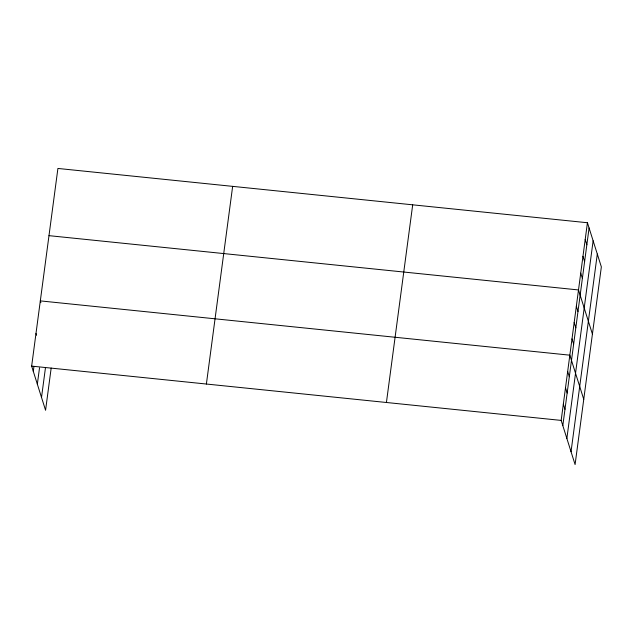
<?xml version="1.0" encoding="UTF-8"?>
<svg xmlns="http://www.w3.org/2000/svg" width="633" height="633" viewBox="0 0 633 633"><rect width="100%" height="100%" fill="white"/><g stroke="black" fill="none" stroke-linecap="round" stroke-linejoin="round"><path stroke-width="0.95" d="M51.178 368.05L45.568 410.263L31.65 366.119L57.912 168.449L587.432 222.737L601.35 266.881L575.088 464.551L561.17 420.407L587.432 222.737M33.296 371.349L33.937 366.554M37.347 384.191L39.515 367.884M41.517 397.421L45.473 367.678M206.39 384.033L232.651 186.363M386.423 402.493L412.692 204.823M562.816 425.645L589.078 227.975M566.867 438.479L593.129 240.809M571.037 451.709L597.299 254.047M48.986 235.658L578.499 289.946L592.417 334.089M31.65 366.119L561.17 420.407M585.201 239.543L586.846 244.773M582.969 256.341L584.615 261.579M580.73 273.147L582.384 278.378M576.339 306.253L577.984 311.483M574.171 322.561L575.816 327.791M572.003 338.869L573.648 344.099M583.753 399.32L569.835 355.176L40.314 300.889L40.868 302.629M567.666 371.484L569.32 376.714M565.498 387.792L567.152 393.03M563.33 404.099L564.984 409.337M35.986 333.504L36.532 335.245"/></g></svg>
